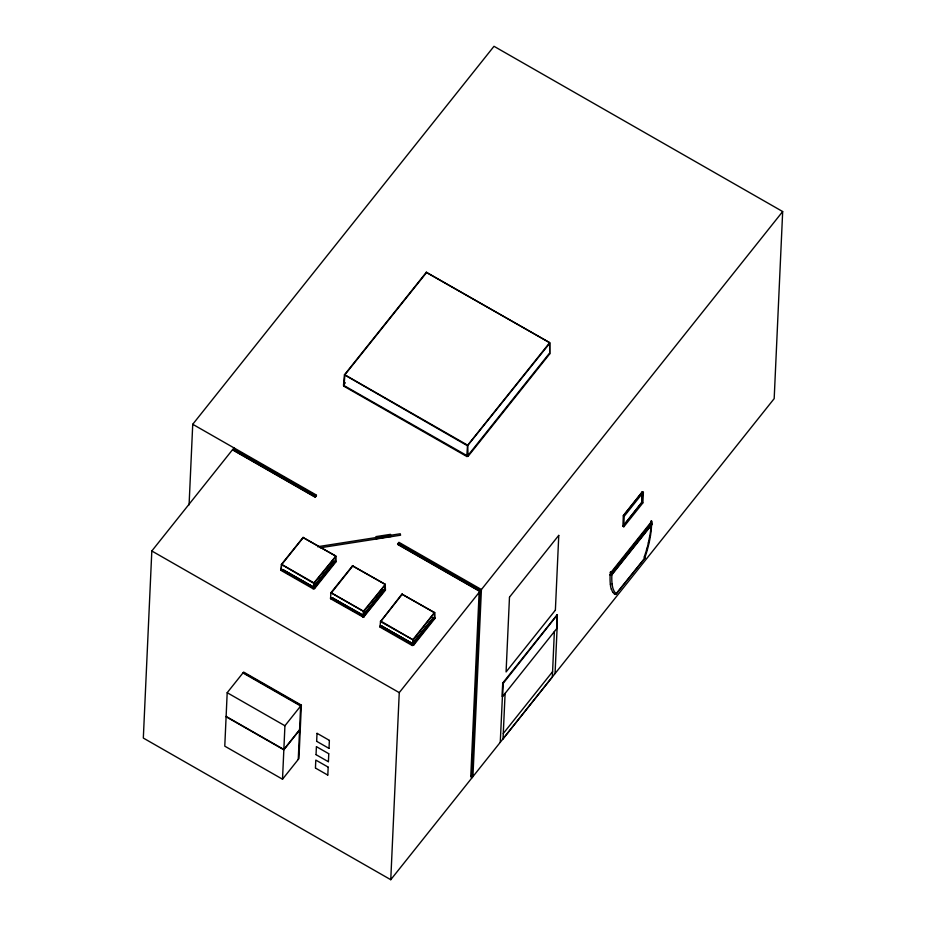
<?xml version="1.0" encoding="UTF-8"?>
<svg xmlns="http://www.w3.org/2000/svg" width="926" height="926" viewBox="0 0 926 926"><rect width="100%" height="100%" fill="white"/><g stroke="black" fill="none" stroke-linecap="round" stroke-linejoin="round"><path stroke-width="1.39" d="M334.147 561.26L334.101 561.677M433.218 617.827L412.568 643.987L381.466 625.895M433.079 618.337L432.951 617.619M233.977 447.895L151.818 550.982L143.322 738.057L390.76 879.7L774.182 398.631L782.678 211.545L493.998 46.3L192.735 424.282L189.078 504.878M227.194 692.706L224.775 746.159L282.511 779.206L298.936 758.591L301.367 705.137L243.631 672.091L227.194 692.706L284.93 725.752L282.511 779.206M335.536 560.797L335.988 561.781L314.562 588.647L313.96 582.871L335.849 556.19L303.091 537.439L281.423 564.42L281.203 569.247M314.597 588.612L313.266 588.855L280.972 570.37L281.77 564.49L303.381 537.427M282.523 569.606L313.59 587.327L334.193 561.295M298.253 759.447L300.661 705.392L243.955 672.936M282.661 569.687L313.439 587.327L334.182 561.526M313.902 587.153L313.231 587.061M315.442 767.967L315.801 760.084L328.07 767.041M316.044 754.609L316.403 746.715M316.657 741.24L317.016 733.357M385.447 590.14L385.239 584.711L363.872 611.658L363.501 611.125L385.332 584.514L352.586 565.763L330.906 592.744L330.57 598.717L363.49 617.283L385.447 590.14L385.042 589.11M331.983 597.571L363.085 615.651L383.561 589.712M335.42 560.728L335.64 555.924M335.953 561.816L335.768 556.457L313.995 583.484L281.423 564.42M549.627 342.666L549.731 353.871L468.07 456.344L467.699 445.209L549.662 342.689L426.365 272.256L344.437 374.822L343.523 385.054L345.34 382.762M467.514 455.939L344.102 385.621L344.831 374.833L426.736 272.325M327.816 775.05L328.174 767.168M328.417 761.681L328.776 753.799M329.019 748.324L329.378 740.441M332.202 597.918L362.714 615.593L363.409 615.281M364.08 616.947L363.895 611.635L330.906 592.744M363.293 615.489L383.595 589.526M384.903 589.063L385.123 584.248M390.76 879.7L399.256 692.625L782.678 211.545M433.102 617.978L412.556 643.616L381.477 625.976L412.88 643.813M434.502 617.457L434.954 618.429L413.54 645.306L413.39 639.912L434.653 612.595L434.398 617.387M434.931 618.464L434.502 612.757L401.919 594.145L434.618 612.572M479.124 592.513L470.755 776.81L471.716 775.618M471.554 778.326L480.154 589.874L398.701 543.249L397.729 544.465L479.193 591.077L480.154 589.874M472.92 776.613L481.416 589.538L398.932 542.323L397.567 544.037L480.05 591.251M501.973 696.317L502.76 682.983L557.244 614.679M500.272 742.224L502.401 696.78L557.116 628.129M502.644 696.468L503.235 683.33L557.371 614.783L556.746 627.585M503.026 738.844L505.11 693.377M509.474 597.235L506.082 671.929L555.311 610.234M549.708 353.906L549.766 343.222L467.503 445.776L466.773 456.46L343.824 386.177L344.102 385.621M503.05 738.809L552.347 676.941L554.373 631.509M555.38 610.084L558.772 535.378M556.873 628.441L557.07 614.841M555.056 673.561L557.105 628.071M651.267 520.782L651.302 521.813L611.588 571.631L610.535 571.828L610.176 574.548A1.239 1.042 2.6 0 0 611.889 574.282L651.603 524.452L651.696 522.287L611.993 572.141L611.889 574.282M623.73 526.778L624.205 516.361L623.383 515.886M642.551 491.833L642.077 502.251L642.875 502.83L643.385 492.308L642.32 491.81M651.603 524.452L651.603 524.475A1.239 1.042 2.6 0 0 651.256 523.005L651.36 520.863A1.239 1.042 2.6 0 1 651.707 522.31L651.302 521.813M316.437 495.41L316.264 495.977L234.776 449.411L233.815 450.615L315.257 497.239L316.241 496.012M398.921 542.624L398.701 543.249M610.35 584.341A141.122 40.061 -59.9 0 1 610.13 575.104L651.302 524.07L651.58 524.984L611.866 574.815A139.872 39.367 -60.2 0 0 612.086 583.959M281.342 569.837L314.076 588.218M331.045 593.323L352.875 565.798M413.575 645.272L412.244 645.515L380.03 627.076L380.563 620.952L413.332 640.016L380.54 621.647L402.359 594.087M352.331 565.879L385.031 584.167M401.78 594.249L380.54 621.647M650.434 535.83L650.098 537.844A102.566 28.868 -60.2 0 1 648.825 544.06L647.494 549.257A86.488 24.342 -60.2 0 1 646.707 552L644.704 558.285L616.276 593.971A1.25 1.134 -9.2 0 1 614.632 594.272L612.838 592.258M644.693 558.343L615.952 593.89L614.783 594.203M282.534 569.409L313.578 586.957L334.089 561.411M330.814 598.127L363.559 616.542M649.751 536.513L650.087 534.487A141.122 39.378 -60.5 0 0 651.186 523.595M331.971 597.721L363.305 615.153M380.297 626.451L413.054 644.866M651.244 523.086L651.302 524.07M648.466 542.821L647.124 548.076M646.603 549.905L644.114 557.429M624.228 516.257L643.246 492.343L642.424 491.868L623.522 515.585L624.356 516.048M642.054 502.355L642.76 503.038L623.869 526.744L622.909 526.304L623.314 515.597L642.216 491.891L641.741 502.309L622.966 526.223L641.984 502.482M343.5 385.089L343.743 386.13M362.737 617.133L363.455 611.195L330.964 592.652M412.22 645.457L412.915 639.565L434.525 612.491M610.361 574.548L611.855 574.363M344.437 374.822L467.468 445.753L467.699 445.209L344.646 374.717M313.22 588.832L313.96 582.871L281.469 564.316M466.762 456.541L468.093 456.31M314.192 588.114L335.559 561.306M467.688 455.8L549.303 353.408M363.686 616.438L385.042 589.642M284.93 725.752L301.367 705.137M299.607 729.723L283.854 749.481L226.118 716.423M299.596 730.047L283.842 749.805L226.106 716.759M413.17 644.774L434.537 617.966M509.543 597.085L558.714 535.402M503.293 733.496L552.59 671.639M302.86 537.508L335.548 555.843M549.535 342.585L426.145 272.337M281.099 569.34L280.972 570.37M330.594 597.675L330.547 598.74M380.123 625.976L380.03 627.076M412.799 643.697L412.29 643.755M317.572 546.722L400.24 533.77L400.576 535.205L320.315 547.775M376.465 538.666L390.922 536.328L390.448 534.36L375.979 536.617L376.35 538.955L375.979 537.578M502.552 683.481L502.841 682.879M611.507 574.328L611.866 574.815A1.227 1.042 2.5 0 1 610.153 575.081M192.735 424.282L316.46 495.109L315.083 496.822L232.611 449.608M151.818 550.982L399.256 692.625M242.948 672.947L300.684 705.994M317.12 733.346L329.286 740.314M316.75 741.367L328.915 748.335M316.507 746.715L328.672 753.671M316.148 754.725L328.313 761.693M315.535 768.094L327.7 775.05M611.588 571.631L611.993 572.141A1.239 1.042 2.6 0 1 610.269 572.407M616.369 593.844L614.737 592.119A86.488 24.342 -60.2 0 1 614.112 591.147L613.116 588.855A102.566 28.868 -60.2 0 1 612.294 585.29L612.098 583.936M611.438 589.272L612.433 591.598A86.593 24.157 -61.2 0 0 612.815 592.293M390.54 535.297L390.818 536.686M610.581 585.66L610.396 584.294M651.233 523.537A1.239 1.042 2.7 0 1 651.58 524.984M649.577 536.71A103.77 29.111 -60.4 0 1 648.281 543.006M646.996 548.192A86.593 25.384 -59.6 0 1 646.475 550.009M644.369 556.966A1.239 0.938 10.5 0 1 644.762 558.216M611.357 589.387A103.77 29.366 -60.1 0 1 610.489 585.788M651.568 525.007A139.872 39.367 -60.2 0 1 650.457 535.818"/></g></svg>
